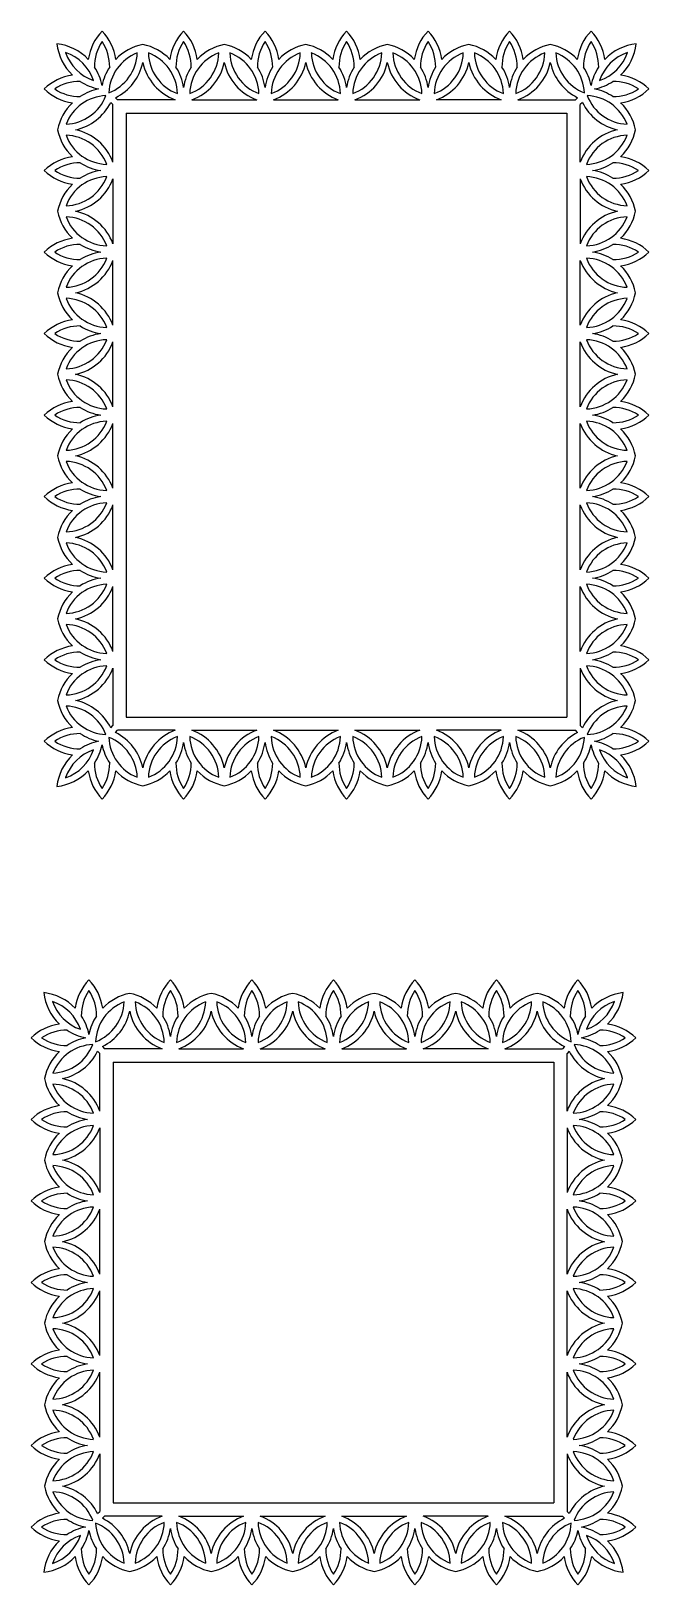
# Model space of a CAD drawing. Extents: x 890 to 1076, y -229 to 238.
import ezdxf

# ---------------------------------------------------------------- set-up
doc = ezdxf.new("R2010")
doc.units = 0
doc.layers.get('0').update_dxf_attribs({"linetype": 'CONTINUOUS'})

msp = doc.modelspace()

# ---------------------------------------------------------------- linework, layer by layer
for p, q in [((914.16, 216.45), (914.82, 215.79)), ((914.82, 198.51), (914.82, 215.79)), ((915.57, 217.87), (916.23, 217.21)), ((933.52, 217.21), (916.23, 217.21)), ((938.54, 217.21), (958, 217.21)), ((963.02, 217.21), (982.49, 217.21)), ((987.51, 217.21), (1006.97, 217.21)), ((1031.45, 217.21), (1011.99, 217.21)), ((1036.47, 217.21), (1053.76, 217.21)), ((1054.42, 217.87), (1053.76, 217.21)), ((1055.83, 216.45), (1055.17, 215.79)), ((1055.17, 198.51), (1055.17, 215.79)), ((918.81, 213.21), (918.81, 31.88)), ((918.81, 213.21), (1051.18, 213.21)), ((1051.18, 213.21), (1051.18, 31.88)), ((914.82, 193.49), (914.82, 174.02)), ((1055.17, 193.49), (1055.17, 174.02)), ((914.82, 149.54), (914.82, 169)), ((1055.17, 149.54), (1055.17, 169)), ((914.82, 125.06), (914.82, 144.52)), ((1055.17, 125.06), (1055.17, 144.52)), ((914.82, 100.57), (914.82, 120.04)), ((1055.17, 100.57), (1055.17, 120.04)), ((914.82, 76.09), (914.82, 95.55)), ((1055.17, 76.09), (1055.17, 95.55)), ((914.82, 51.6), (914.82, 71.07)), ((1055.17, 51.6), (1055.17, 71.07)), ((914.82, 46.58), (914.82, 29.3)), ((1055.17, 46.58), (1055.17, 29.3)), ((914.16, 28.64), (914.82, 29.3)), ((918.81, 31.88), (1051.18, 31.88)), ((1055.83, 28.64), (1055.17, 29.3)), ((915.57, 27.23), (916.23, 27.89)), ((933.52, 27.89), (916.23, 27.89)), ((938.54, 27.89), (958, 27.89)), ((963.02, 27.89), (982.49, 27.89)), ((987.51, 27.89), (1006.97, 27.89)), ((1031.45, 27.89), (1011.99, 27.89)), ((1036.47, 27.89), (1053.76, 27.89)), ((1054.42, 27.23), (1053.76, 27.89)), ((910.22, -68.49), (910.88, -69.15)), ((910.88, -86.44), (910.88, -69.15)), ((911.63, -67.08), (912.29, -67.74)), ((929.58, -67.74), (912.29, -67.74)), ((934.6, -67.74), (954.06, -67.74)), ((959.08, -67.74), (978.54, -67.74)), ((983.56, -67.74), (1003.03, -67.74)), ((1027.51, -67.74), (1008.05, -67.74)), ((1032.53, -67.74), (1049.82, -67.74)), ((1050.48, -67.08), (1049.82, -67.74)), ((1051.89, -68.49), (1051.23, -69.15)), ((1051.23, -86.44), (1051.23, -69.15)), ((914.87, -71.73), (914.87, -204.1)), ((914.87, -71.73), (1047.24, -71.73)), ((1047.24, -71.73), (1047.24, -204.1)), ((910.88, -91.46), (910.88, -110.92)), ((1051.23, -91.46), (1051.23, -110.92)), ((910.88, -135.41), (910.88, -115.94)), ((1051.23, -135.41), (1051.23, -115.94)), ((910.88, -159.89), (910.88, -140.42)), ((1051.23, -159.89), (1051.23, -140.42)), ((910.88, -184.37), (910.88, -164.91)), ((1051.23, -184.37), (1051.23, -164.91)), ((910.88, -189.39), (910.88, -206.68)), ((1051.23, -189.39), (1051.23, -206.68)), ((914.87, -204.1), (1047.24, -204.1)), ((910.22, -207.34), (910.88, -206.68)), ((911.63, -208.75), (912.29, -208.09)), ((929.58, -208.09), (912.29, -208.09)), ((934.6, -208.09), (954.06, -208.09)), ((959.08, -208.09), (978.54, -208.09)), ((983.56, -208.09), (1003.03, -208.09)), ((1027.51, -208.09), (1008.05, -208.09)), ((1032.53, -208.09), (1049.82, -208.09)), ((1050.48, -208.75), (1049.82, -208.09)), ((1051.89, -207.34), (1051.23, -206.68))]:
    msp.add_line(p, q)
for centre, radius, start, end in [((913.33, 235.77), 15.45, 186.4151, 226.2663), ((896.25, 218.7), 15.45, 43.7337, 83.5849), ((922.71, 227.19), 15.45, 136.2663, 171.8609), ((922.71, 227.19), 13.45, 146.1009, 180.6764), ((900.38, 227.19), 15.45, 8.1391, 43.7337), ((900.38, 227.19), 13.45, 359.3236, 33.8991), ((926.84, 218.7), 15.45, 101.3883, 136.2663), ((920.74, 218.7), 15.45, 43.7337, 78.6117), ((947.19, 227.19), 15.45, 136.2663, 171.8609), ((947.19, 227.19), 13.45, 146.1009, 180.6764), ((924.87, 227.19), 15.45, 8.1391, 43.7337), ((924.87, 227.19), 13.45, 359.3236, 33.8991), ((951.32, 218.7), 15.45, 101.3882, 136.2663), ((945.22, 218.7), 15.45, 43.7337, 78.6118), ((971.67, 227.19), 15.45, 136.2663, 171.8609), ((971.67, 227.19), 13.45, 146.1009, 180.6764), ((949.35, 227.19), 15.45, 8.1391, 43.7337), ((949.35, 227.19), 13.45, 359.3236, 33.8991), ((975.8, 218.7), 15.45, 101.3882, 136.2663), ((969.7, 218.7), 15.45, 43.7337, 78.6118), ((996.16, 227.19), 15.45, 136.2663, 171.8609), ((996.16, 227.19), 13.45, 146.1009, 180.6764), ((973.83, 227.19), 15.45, 8.1391, 43.7337), ((973.83, 227.19), 13.45, 359.3236, 33.8991), ((1000.29, 218.7), 15.45, 101.3882, 136.2663), ((994.19, 218.7), 15.45, 43.7337, 78.6118), ((1020.64, 227.19), 15.45, 136.2663, 171.8609), ((1020.64, 227.19), 13.45, 146.1009, 180.6764), ((998.32, 227.19), 15.45, 8.1391, 43.7337), ((998.32, 227.19), 13.45, 359.3236, 33.8991), ((1024.77, 218.7), 15.45, 101.3882, 136.2663), ((1018.67, 218.7), 15.45, 43.7337, 78.6118), ((1045.13, 227.19), 15.45, 136.2663, 171.8609), ((1045.13, 227.19), 13.45, 146.1009, 180.6764), ((1022.8, 227.19), 15.45, 8.1391, 43.7337), ((1022.8, 227.19), 13.45, 359.3236, 33.8991), ((1049.26, 218.7), 15.45, 101.3883, 136.2663), ((1043.16, 218.7), 15.45, 43.7337, 78.6117), ((1069.61, 227.19), 15.45, 136.2663, 171.8609), ((1069.61, 227.19), 13.45, 146.1009, 180.6764), ((1047.29, 227.19), 15.45, 8.1391, 43.7337), ((1047.29, 227.19), 13.45, 359.3236, 33.8991), ((1073.74, 218.7), 15.45, 96.4151, 136.2663), ((1056.66, 235.77), 15.45, 313.7337, 353.5849), ((896.25, 218.7), 13.45, 18.8883, 71.1117), ((913.33, 235.77), 13.45, 198.8883, 251.1117), ((926.99, 218.76), 13.45, 111.2102, 177.6007), ((908.69, 231.86), 13.45, 291.2102, 357.6007), ((938.89, 231.69), 13.45, 181.6955, 249.4936), ((920.74, 218.7), 13.45, 1.6955, 69.4936), ((933.17, 231.69), 13.45, 290.5064, 358.3045), ((951.32, 218.7), 13.45, 110.5064, 178.3045), ((945.22, 218.7), 13.45, 1.6955, 69.4936), ((963.37, 231.69), 13.45, 181.6955, 249.4936), ((957.65, 231.69), 13.45, 290.5064, 358.3045), ((975.8, 218.7), 13.45, 110.5064, 178.3045), ((987.86, 231.69), 13.45, 181.6955, 249.4936), ((969.7, 218.7), 13.45, 1.6955, 69.4936), ((982.14, 231.69), 13.45, 290.5064, 358.3045), ((1000.29, 218.7), 13.45, 110.5064, 178.3045), ((994.19, 218.7), 13.45, 1.6955, 69.4936), ((1012.34, 231.69), 13.45, 181.6955, 249.4936), ((1006.62, 231.69), 13.45, 290.5064, 358.3045), ((1024.77, 218.7), 13.45, 110.5064, 178.3045), ((1036.83, 231.69), 13.45, 181.6955, 249.4936), ((1018.67, 218.7), 13.45, 1.6955, 69.4936), ((1049.26, 218.7), 13.45, 110.5064, 178.3045), ((1031.1, 231.69), 13.45, 290.5064, 358.3045), ((1043, 218.76), 13.45, 2.3993, 68.7898), ((1061.3, 231.86), 13.45, 182.3993, 248.7898), ((1056.66, 235.77), 13.45, 288.8883, 341.1117), ((1073.74, 218.7), 13.45, 108.8883, 161.1117), ((904.84, 209.32), 15.45, 98.1391, 133.7337), ((896.4, 218.47), 15.45, 11.389, 33.6542), ((926.69, 218.47), 15.45, 146.3458, 168.611), ((908.68, 231.69), 15.45, 296.4949, 347.8645), ((938.89, 231.69), 15.45, 192.1355, 249.6576), ((920.74, 218.7), 15.45, 8.1391, 32.6464), ((951.32, 218.7), 15.45, 147.3536, 171.8609), ((933.17, 231.69), 15.45, 290.3424, 347.8648), ((963.37, 231.69), 15.45, 192.1352, 249.6576), ((945.22, 218.7), 15.45, 8.1391, 32.6464), ((975.8, 218.7), 15.45, 147.3536, 171.8609), ((957.65, 231.69), 15.45, 290.3424, 347.8648), ((987.86, 231.69), 15.45, 192.1352, 249.6576), ((969.7, 218.7), 15.45, 8.1391, 32.6464), ((1000.29, 218.7), 15.45, 147.3536, 171.8609), ((982.14, 231.69), 15.45, 290.3424, 347.8648), ((1012.34, 231.69), 15.45, 192.1352, 249.6576), ((994.19, 218.7), 15.45, 8.1391, 32.6464), ((1024.77, 218.7), 15.45, 147.3536, 171.8609), ((1006.62, 231.69), 15.45, 290.3424, 347.8648), ((1036.83, 231.69), 15.45, 192.1352, 249.6576), ((1018.67, 218.7), 15.45, 8.1391, 32.6464), ((1049.26, 218.7), 15.45, 147.3536, 171.8609), ((1031.1, 231.69), 15.45, 290.3424, 347.8645), ((1061.31, 231.69), 15.45, 192.1355, 243.5051), ((1043.3, 218.47), 15.45, 11.389, 33.6542), ((1073.59, 218.47), 15.45, 146.3458, 168.611), ((1065.16, 209.32), 15.45, 46.2663, 81.8609), ((904.84, 231.64), 15.45, 226.2663, 261.8609), ((904.84, 209.32), 13.45, 89.3236, 123.8991), ((904.84, 231.64), 13.45, 236.1009, 270.6764), ((913.56, 235.63), 15.45, 236.3458, 258.611), ((913.56, 205.34), 15.45, 101.389, 123.6542), ((1056.44, 235.63), 15.45, 281.389, 303.6542), ((1056.44, 205.34), 15.45, 56.3458, 78.611), ((1065.16, 209.32), 13.45, 56.1009, 90.6764), ((1065.16, 231.64), 13.45, 269.3236, 303.8991), ((1065.16, 231.64), 15.45, 278.1391, 313.7337), ((913.33, 205.19), 15.45, 133.7337, 168.6117), ((900.17, 223.34), 13.45, 272.3993, 338.7898), ((913.27, 205.04), 13.45, 92.3993, 158.7898), ((900.33, 223.34), 15.45, 282.1355, 333.5051), ((1069.66, 223.34), 15.45, 206.4949, 257.8645), ((1069.82, 223.34), 13.45, 201.2102, 267.6007), ((1056.72, 205.04), 13.45, 21.2102, 87.6007), ((1056.66, 205.19), 15.45, 11.3883, 46.2663), ((913.33, 211.29), 15.45, 191.3883, 226.2663), ((913.33, 211.29), 13.45, 200.5064, 268.3045), ((900.33, 193.14), 13.45, 20.5064, 88.3045), ((900.33, 193.14), 15.45, 20.3424, 77.8645), ((1069.66, 193.14), 15.45, 102.1355, 159.6576), ((1056.66, 211.29), 13.45, 271.6955, 339.4936), ((1069.66, 193.14), 13.45, 91.6955, 159.4936), ((1056.66, 211.29), 15.45, 313.7337, 348.6117), ((904.84, 184.84), 15.45, 98.1391, 133.7337), ((904.84, 207.16), 15.45, 226.2663, 261.8609), ((904.84, 184.84), 13.45, 89.3236, 123.8991), ((904.84, 207.16), 13.45, 236.1009, 270.6764), ((913.33, 211.29), 15.45, 237.3536, 261.8609), ((913.33, 180.71), 15.45, 98.1391, 122.6464), ((1056.66, 211.29), 15.45, 278.1391, 302.6464), ((1056.66, 180.71), 15.45, 57.3536, 81.8609), ((1065.16, 184.84), 13.45, 56.1009, 90.6764), ((1065.16, 207.16), 13.45, 269.3236, 303.8991), ((1065.16, 184.84), 15.45, 46.2663, 81.8609), ((1065.16, 207.16), 15.45, 278.1391, 313.7337), ((913.33, 180.71), 15.45, 133.7337, 168.6118), ((913.33, 180.71), 13.45, 91.6955, 159.4936), ((900.33, 198.86), 13.45, 271.6955, 339.4936), ((900.33, 198.86), 15.45, 282.1352, 339.6576), ((1069.66, 198.86), 15.45, 200.3424, 257.8648), ((1056.66, 180.71), 13.45, 20.5064, 88.3045), ((1069.66, 198.86), 13.45, 200.5064, 268.3045), ((1056.66, 180.71), 15.45, 11.3882, 46.2663), ((913.33, 186.81), 15.45, 191.3882, 226.2663), ((900.33, 168.65), 13.45, 20.5064, 88.3045), ((913.33, 186.81), 13.45, 200.5064, 268.3045), ((900.33, 168.65), 15.45, 20.3424, 77.8648), ((1069.66, 168.65), 15.45, 102.1352, 159.6576), ((1069.66, 168.65), 13.45, 91.6955, 159.4936), ((1056.66, 186.81), 13.45, 271.6955, 339.4936), ((1056.66, 186.81), 15.45, 313.7337, 348.6118), ((904.84, 160.35), 15.45, 98.1391, 133.7337), ((904.84, 160.35), 13.45, 89.3236, 123.8991), ((913.33, 186.81), 15.45, 237.3536, 261.8609), ((1056.66, 186.81), 15.45, 278.1391, 302.6464), ((1065.16, 160.35), 13.45, 56.1009, 90.6764), ((1065.16, 160.35), 15.45, 46.2663, 81.8609), ((904.84, 182.68), 15.45, 226.2663, 261.8609), ((904.84, 182.68), 13.45, 236.1009, 270.6764), ((900.33, 174.37), 13.45, 271.6955, 339.4936), ((913.33, 156.22), 13.45, 91.6955, 159.4936), ((900.33, 174.37), 15.45, 282.1352, 339.6576), ((913.33, 156.22), 15.45, 98.1391, 122.6464), ((1069.66, 174.37), 15.45, 200.3424, 257.8648), ((1069.66, 174.37), 13.45, 200.5064, 268.3045), ((1056.66, 156.22), 13.45, 20.5064, 88.3045), ((1056.66, 156.22), 15.45, 57.3536, 81.8609), ((1065.16, 182.68), 13.45, 269.3236, 303.8991), ((1065.16, 182.68), 15.45, 278.1391, 313.7337), ((913.33, 156.22), 15.45, 133.7337, 168.6118), ((1056.66, 156.22), 15.45, 11.3882, 46.2663), ((913.33, 162.32), 15.45, 191.3882, 226.2663), ((900.33, 144.17), 15.45, 20.3424, 77.8648), ((1069.66, 144.17), 15.45, 102.1352, 159.6576), ((1056.66, 162.32), 15.45, 313.7337, 348.6118), ((900.33, 144.17), 13.45, 20.5064, 88.3045), ((913.33, 162.32), 13.45, 200.5064, 268.3045), ((1069.66, 144.17), 13.45, 91.6955, 159.4936), ((1056.66, 162.32), 13.45, 271.6955, 339.4936), ((904.84, 135.87), 15.45, 98.1391, 133.7337), ((1065.16, 135.87), 15.45, 46.2663, 81.8609), ((904.84, 158.19), 15.45, 226.2663, 261.8609), ((904.84, 135.87), 13.45, 89.3236, 123.8991), ((904.84, 158.19), 13.45, 236.1009, 270.6764), ((913.33, 131.74), 13.45, 91.6955, 159.4936), ((900.33, 149.89), 13.45, 271.6955, 339.4936), ((913.33, 162.32), 15.45, 237.3536, 261.8609), ((913.33, 131.74), 15.45, 98.1391, 122.6464), ((1069.66, 149.89), 13.45, 200.5064, 268.3045), ((1056.66, 131.74), 13.45, 20.5064, 88.3045), ((1056.66, 162.32), 15.45, 278.1391, 302.6464), ((1056.66, 131.74), 15.45, 57.3536, 81.8609), ((1065.16, 135.87), 13.45, 56.1009, 90.6764), ((1065.16, 158.19), 13.45, 269.3236, 303.8991), ((1065.16, 158.19), 15.45, 278.1391, 313.7337), ((913.33, 131.74), 15.45, 133.7337, 168.6118), ((900.33, 149.89), 15.45, 282.1352, 339.6576), ((1069.66, 149.89), 15.45, 200.3424, 257.8648), ((1056.66, 131.74), 15.45, 11.3882, 46.2663), ((913.33, 137.84), 15.45, 191.3882, 226.2663), ((913.33, 137.84), 13.45, 200.5064, 268.3045), ((900.33, 119.69), 13.45, 20.5064, 88.3045), ((900.33, 119.69), 15.45, 20.3424, 77.8648), ((1069.66, 119.69), 15.45, 102.1352, 159.6576), ((1056.66, 137.84), 13.45, 271.6955, 339.4936), ((1069.66, 119.69), 13.45, 91.6955, 159.4936), ((1056.66, 137.84), 15.45, 313.7337, 348.6118), ((904.84, 111.38), 15.45, 98.1391, 133.7337), ((1065.16, 111.38), 15.45, 46.2663, 81.8609), ((904.84, 133.71), 15.45, 226.2663, 261.8609), ((904.84, 111.38), 13.45, 89.3236, 123.8991), ((904.84, 133.71), 13.45, 236.1009, 270.6764), ((913.33, 137.84), 15.45, 237.3536, 261.8609), ((913.33, 107.25), 15.45, 98.1391, 122.6464), ((1056.66, 137.84), 15.45, 278.1391, 302.6464), ((1056.66, 107.25), 15.45, 57.3536, 81.8609), ((1065.16, 111.38), 13.45, 56.1009, 90.6764), ((1065.16, 133.71), 13.45, 269.3236, 303.8991), ((1065.16, 133.71), 15.45, 278.1391, 313.7337), ((913.33, 107.25), 15.45, 133.7337, 168.6118), ((900.33, 125.41), 13.45, 271.6955, 339.4936), ((913.33, 107.25), 13.45, 91.6955, 159.4936), ((900.33, 125.41), 15.45, 282.1352, 339.6576), ((1069.66, 125.41), 15.45, 200.3424, 257.8648), ((1069.66, 125.41), 13.45, 200.5064, 268.3045), ((1056.66, 107.25), 13.45, 20.5064, 88.3045), ((1056.66, 107.25), 15.45, 11.3882, 46.2663), ((913.33, 113.35), 15.45, 191.3882, 226.2663), ((900.33, 95.2), 13.45, 20.5064, 88.3045), ((913.33, 113.35), 13.45, 200.5064, 268.3045), ((900.33, 95.2), 15.45, 20.3424, 77.8648), ((1069.66, 95.2), 15.45, 102.1352, 159.6576), ((1069.66, 95.2), 13.45, 91.6955, 159.4936), ((1056.66, 113.35), 13.45, 271.6955, 339.4936), ((1056.66, 113.35), 15.45, 313.7337, 348.6118), ((904.84, 86.9), 15.45, 98.1391, 133.7337), ((904.84, 109.22), 15.45, 226.2663, 261.8609), ((904.84, 86.9), 13.45, 89.3236, 123.8991), ((904.84, 109.22), 13.45, 236.1009, 270.6764), ((913.33, 113.35), 15.45, 237.3536, 261.8609), ((913.33, 82.77), 15.45, 98.1391, 122.6464), ((1056.66, 113.35), 15.45, 278.1391, 302.6464), ((1056.66, 82.77), 15.45, 57.3536, 81.8609), ((1065.16, 86.9), 13.45, 56.1009, 90.6764), ((1065.16, 109.22), 13.45, 269.3236, 303.8991), ((1065.16, 86.9), 15.45, 46.2663, 81.8609), ((1065.16, 109.22), 15.45, 278.1391, 313.7337), ((913.33, 82.77), 15.45, 133.7337, 168.6118), ((913.33, 82.77), 13.45, 91.6955, 159.4936), ((900.33, 100.92), 13.45, 271.6955, 339.4936), ((900.33, 100.92), 15.45, 282.1352, 339.6576), ((1069.66, 100.92), 15.45, 200.3424, 257.8648), ((1056.66, 82.77), 13.45, 20.5064, 88.3045), ((1069.66, 100.92), 13.45, 200.5064, 268.3045), ((1056.66, 82.77), 15.45, 11.3882, 46.2663), ((913.33, 88.87), 15.45, 191.3882, 226.2663), ((900.33, 70.72), 13.45, 20.5064, 88.3045), ((913.33, 88.87), 13.45, 200.5064, 268.3045), ((900.33, 70.72), 15.45, 20.3424, 77.8648), ((1069.66, 70.72), 15.45, 102.1352, 159.6576), ((1069.66, 70.72), 13.45, 91.6955, 159.4936), ((1056.66, 88.87), 13.45, 271.6955, 339.4936), ((1056.66, 88.87), 15.45, 313.7337, 348.6118), ((904.84, 62.42), 15.45, 98.1391, 133.7337), ((904.84, 62.42), 13.45, 89.3236, 123.8991), ((913.33, 88.87), 15.45, 237.3536, 261.8609), ((1056.66, 88.87), 15.45, 278.1391, 302.6464), ((1065.16, 62.42), 13.45, 56.1009, 90.6764), ((1065.16, 62.42), 15.45, 46.2663, 81.8609), ((904.84, 84.74), 15.45, 226.2663, 261.8609), ((904.84, 84.74), 13.45, 236.1009, 270.6764), ((900.33, 76.44), 13.45, 271.6955, 339.4936), ((913.33, 58.29), 13.45, 91.6955, 159.4936), ((900.33, 76.44), 15.45, 282.1352, 339.6576), ((913.33, 58.29), 15.45, 98.1391, 122.6464), ((1069.66, 76.44), 15.45, 200.3424, 257.8648), ((1069.66, 76.44), 13.45, 200.5064, 268.3045), ((1056.66, 58.29), 13.45, 20.5064, 88.3045), ((1056.66, 58.29), 15.45, 57.3536, 81.8609), ((1065.16, 84.74), 13.45, 269.3236, 303.8991), ((1065.16, 84.74), 15.45, 278.1391, 313.7337), ((913.33, 58.29), 15.45, 133.7337, 168.6118), ((1056.66, 58.29), 15.45, 11.3882, 46.2663), ((913.33, 64.39), 15.45, 191.3882, 226.2663), ((900.33, 46.23), 15.45, 20.3424, 77.8648), ((1069.66, 46.23), 15.45, 102.1352, 159.6576), ((1056.66, 64.39), 15.45, 313.7337, 348.6118), ((913.33, 64.39), 13.45, 200.5064, 268.3045), ((900.33, 46.23), 13.45, 20.5064, 88.3045), ((1056.66, 64.39), 13.45, 271.6955, 339.4936), ((1069.66, 46.23), 13.45, 91.6955, 159.4936), ((904.84, 37.93), 15.45, 98.1391, 133.7337), ((904.84, 37.93), 13.45, 89.3236, 123.8991), ((913.33, 64.39), 15.45, 237.3536, 261.8609), ((1056.66, 64.39), 15.45, 278.1391, 302.6464), ((1065.16, 37.93), 13.45, 56.1009, 90.6764), ((1065.16, 37.93), 15.45, 46.2663, 81.8609), ((904.84, 60.26), 15.45, 226.2663, 261.8609), ((904.84, 60.26), 13.45, 236.1009, 270.6764), ((913.33, 33.8), 13.45, 91.6955, 159.4936), ((900.33, 51.95), 13.45, 271.6955, 339.4936), ((913.33, 33.8), 15.45, 98.1391, 122.6464), ((1056.66, 33.8), 13.45, 20.5064, 88.3045), ((1069.66, 51.95), 13.45, 200.5064, 268.3045), ((1056.66, 33.8), 15.45, 57.3536, 81.8609), ((1065.16, 60.26), 13.45, 269.3236, 303.8991), ((1065.16, 60.26), 15.45, 278.1391, 313.7337), ((913.33, 33.8), 15.45, 133.7337, 168.6117), ((900.33, 51.95), 15.45, 282.1355, 339.6576), ((1069.66, 51.95), 15.45, 200.3424, 257.8645), ((1056.66, 33.8), 15.45, 11.3883, 46.2663), ((913.33, 39.9), 15.45, 191.3883, 226.2663), ((900.17, 21.75), 13.45, 21.2102, 87.6007), ((913.27, 40.06), 13.45, 201.2102, 267.6007), ((900.33, 21.75), 15.45, 26.4949, 77.8645), ((1069.66, 21.75), 15.45, 102.1355, 153.5051), ((1069.82, 21.75), 13.45, 92.3993, 158.7898), ((1056.72, 40.06), 13.45, 272.3993, 338.7898), ((1056.66, 39.9), 15.45, 313.7337, 348.6117), ((904.84, 13.45), 15.45, 98.1391, 133.7337), ((1065.16, 13.45), 15.45, 46.2663, 81.8609), ((904.84, 35.77), 15.45, 226.2663, 261.8609), ((904.84, 13.45), 13.45, 89.3236, 123.8991), ((904.84, 35.77), 13.45, 236.1009, 270.6764), ((913.56, 39.75), 15.45, 236.3458, 258.611), ((913.56, 9.47), 15.45, 101.389, 123.6542), ((896.4, 26.62), 15.45, 326.3458, 348.611), ((926.69, 26.62), 15.45, 191.389, 213.6542), ((926.99, 26.34), 13.45, 182.3993, 248.7898), ((908.69, 13.24), 13.45, 2.3993, 68.7898), ((908.68, 13.4), 15.45, 12.1355, 63.5051), ((938.89, 13.4), 15.45, 110.3424, 167.8645), ((938.89, 13.4), 13.45, 110.5064, 178.3045), ((920.74, 26.39), 13.45, 290.5064, 358.3045), ((920.74, 26.39), 15.45, 327.3536, 351.8609), ((951.32, 26.39), 15.45, 188.1391, 212.6464), ((933.17, 13.4), 13.45, 1.6955, 69.4936), ((951.32, 26.39), 13.45, 181.6955, 249.4936), ((933.17, 13.4), 15.45, 12.1352, 69.6576), ((963.37, 13.4), 15.45, 110.3424, 167.8648), ((963.37, 13.4), 13.45, 110.5064, 178.3045), ((945.22, 26.39), 13.45, 290.5064, 358.3045), ((945.22, 26.39), 15.45, 327.3536, 351.8609), ((975.8, 26.39), 15.45, 188.1391, 212.6464), ((957.65, 13.4), 13.45, 1.6955, 69.4936), ((975.8, 26.39), 13.45, 181.6955, 249.4936), ((957.65, 13.4), 15.45, 12.1352, 69.6576), ((987.86, 13.4), 15.45, 110.3424, 167.8648), ((987.86, 13.4), 13.45, 110.5064, 178.3045), ((969.7, 26.39), 13.45, 290.5064, 358.3045), ((969.7, 26.39), 15.45, 327.3536, 351.8609), ((1000.29, 26.39), 15.45, 188.1391, 212.6464), ((982.14, 13.4), 13.45, 1.6955, 69.4936), ((1000.29, 26.39), 13.45, 181.6955, 249.4936), ((982.14, 13.4), 15.45, 12.1352, 69.6576), ((1012.34, 13.4), 15.45, 110.3424, 167.8648), ((994.19, 26.39), 13.45, 290.5064, 358.3045), ((1012.34, 13.4), 13.45, 110.5064, 178.3045), ((994.19, 26.39), 15.45, 327.3536, 351.8609), ((1024.77, 26.39), 15.45, 188.1391, 212.6464), ((1006.62, 13.4), 13.45, 1.6955, 69.4936), ((1024.77, 26.39), 13.45, 181.6955, 249.4936), ((1006.62, 13.4), 15.45, 12.1352, 69.6576), ((1036.83, 13.4), 15.45, 110.3424, 167.8648), ((1036.83, 13.4), 13.45, 110.5064, 178.3045), ((1018.67, 26.39), 13.45, 290.5064, 358.3045), ((1018.67, 26.39), 15.45, 327.3536, 351.8609), ((1049.26, 26.39), 15.45, 188.1391, 212.6464), ((1031.1, 13.4), 13.45, 1.6955, 69.4936), ((1049.26, 26.39), 13.45, 181.6955, 249.4936), ((1031.1, 13.4), 15.45, 12.1355, 69.6576), ((1061.31, 13.4), 15.45, 116.4949, 167.8645), ((1061.3, 13.24), 13.45, 111.2102, 177.6007), ((1043, 26.34), 13.45, 291.2102, 357.6007), ((1043.3, 26.62), 15.45, 326.3458, 348.611), ((1073.59, 26.62), 15.45, 191.389, 213.6542), ((1056.44, 39.75), 15.45, 281.389, 303.6542), ((1056.44, 9.47), 15.45, 56.3458, 78.611), ((1065.16, 13.45), 13.45, 56.1009, 90.6764), ((1065.16, 35.77), 13.45, 269.3236, 303.8991), ((1065.16, 35.77), 15.45, 278.1391, 313.7337), ((913.33, 9.32), 15.45, 133.7337, 173.5849), ((896.25, 26.39), 13.45, 288.8883, 341.1117), ((913.33, 9.32), 13.45, 108.8883, 161.1117), ((1056.66, 9.32), 13.45, 18.8883, 71.1117), ((1073.74, 26.39), 13.45, 198.8883, 251.1117), ((1056.66, 9.32), 15.45, 6.4151, 46.2663), ((896.25, 26.39), 15.45, 276.4151, 316.2663), ((922.71, 17.9), 15.45, 188.1391, 223.7337), ((922.71, 17.9), 13.45, 179.3236, 213.8991), ((900.38, 17.9), 13.45, 326.1009, 0.6764), ((900.38, 17.9), 15.45, 316.2663, 351.8609), ((926.84, 26.39), 15.45, 223.7337, 258.6117), ((920.74, 26.39), 15.45, 281.3883, 316.2663), ((947.19, 17.9), 15.45, 188.1391, 223.7337), ((947.19, 17.9), 13.45, 179.3236, 213.8991), ((924.87, 17.9), 13.45, 326.1009, 0.6764), ((924.87, 17.9), 15.45, 316.2663, 351.8609), ((951.32, 26.39), 15.45, 223.7337, 258.6118), ((945.22, 26.39), 15.45, 281.3882, 316.2663), ((971.67, 17.9), 15.45, 188.1391, 223.7337), ((971.67, 17.9), 13.45, 179.3236, 213.8991), ((949.35, 17.9), 13.45, 326.1009, 0.6764), ((949.35, 17.9), 15.45, 316.2663, 351.8609), ((975.8, 26.39), 15.45, 223.7337, 258.6118), ((969.7, 26.39), 15.45, 281.3882, 316.2663), ((996.16, 17.9), 15.45, 188.1391, 223.7337), ((996.16, 17.9), 13.45, 179.3236, 213.8991), ((973.83, 17.9), 13.45, 326.1009, 0.6764), ((973.83, 17.9), 15.45, 316.2663, 351.8609), ((1000.29, 26.39), 15.45, 223.7337, 258.6118), ((994.19, 26.39), 15.45, 281.3882, 316.2663), ((1020.64, 17.9), 15.45, 188.1391, 223.7337), ((1020.64, 17.9), 13.45, 179.3236, 213.8991), ((998.32, 17.9), 13.45, 326.1009, 0.6764), ((998.32, 17.9), 15.45, 316.2663, 351.8609), ((1024.77, 26.39), 15.45, 223.7337, 258.6118), ((1018.67, 26.39), 15.45, 281.3882, 316.2663), ((1045.13, 17.9), 15.45, 188.1391, 223.7337), ((1045.13, 17.9), 13.45, 179.3236, 213.8991), ((1022.8, 17.9), 13.45, 326.1009, 0.6764), ((1022.8, 17.9), 15.45, 316.2663, 351.8609), ((1049.26, 26.39), 15.45, 223.7337, 258.6117), ((1043.16, 26.39), 15.45, 281.3883, 316.2663), ((1069.61, 17.9), 15.45, 188.1391, 223.7337), ((1069.61, 17.9), 13.45, 179.3236, 213.8991), ((1047.29, 17.9), 13.45, 326.1009, 0.6764), ((1047.29, 17.9), 15.45, 316.2663, 351.8609), ((1073.74, 26.39), 15.45, 223.7337, 263.5849), ((892.31, -66.25), 15.45, 43.7337, 83.5849), ((909.39, -49.17), 15.45, 186.4151, 226.2663), ((918.76, -57.75), 15.45, 136.2663, 171.8609), ((918.76, -57.75), 13.45, 146.1009, 180.6764), ((896.44, -57.75), 15.45, 8.1391, 43.7337), ((896.44, -57.75), 13.45, 359.3236, 33.8991), ((922.89, -66.25), 15.45, 101.3883, 136.2663), ((916.79, -66.25), 15.45, 43.7337, 78.6117), ((943.25, -57.75), 15.45, 136.2663, 171.8609), ((943.25, -57.75), 13.45, 146.1009, 180.6764), ((920.92, -57.75), 15.45, 8.1391, 43.7337), ((920.92, -57.75), 13.45, 359.3236, 33.8991), ((947.38, -66.25), 15.45, 101.3882, 136.2663), ((941.28, -66.25), 15.45, 43.7337, 78.6118), ((967.73, -57.75), 15.45, 136.2663, 171.8609), ((967.73, -57.75), 13.45, 146.1009, 180.6764), ((945.41, -57.75), 15.45, 8.1391, 43.7337), ((945.41, -57.75), 13.45, 359.3236, 33.8991), ((971.86, -66.25), 15.45, 101.3882, 136.2663), ((965.76, -66.25), 15.45, 43.7337, 78.6118), ((992.22, -57.75), 15.45, 136.2663, 171.8609), ((992.22, -57.75), 13.45, 146.1009, 180.6764), ((969.89, -57.75), 15.45, 8.1391, 43.7337), ((969.89, -57.75), 13.45, 359.3236, 33.8991), ((996.35, -66.25), 15.45, 101.3882, 136.2663), ((990.25, -66.25), 15.45, 43.7337, 78.6118), ((1016.7, -57.75), 15.45, 136.2663, 171.8609), ((1016.7, -57.75), 13.45, 146.1009, 180.6764), ((994.38, -57.75), 15.45, 8.1391, 43.7337), ((994.38, -57.75), 13.45, 359.3236, 33.8991), ((1020.83, -66.25), 15.45, 101.3882, 136.2663), ((1014.73, -66.25), 15.45, 43.7337, 78.6118), ((1041.18, -57.75), 15.45, 136.2663, 171.8609), ((1041.18, -57.75), 13.45, 146.1009, 180.6764), ((1018.86, -57.75), 15.45, 8.1391, 43.7337), ((1018.86, -57.75), 13.45, 359.3236, 33.8991), ((1045.31, -66.25), 15.45, 101.3883, 136.2663), ((1039.21, -66.25), 15.45, 43.7337, 78.6117), ((1065.67, -57.75), 15.45, 136.2663, 171.8609), ((1065.67, -57.75), 13.45, 146.1009, 180.6764), ((1043.34, -57.75), 15.45, 8.1391, 43.7337), ((1043.34, -57.75), 13.45, 359.3236, 33.8991), ((1069.8, -66.25), 15.45, 96.4151, 136.2663), ((1052.72, -49.17), 15.45, 313.7337, 353.5849), ((909.39, -49.17), 13.45, 198.8883, 251.1117), ((892.31, -66.25), 13.45, 18.8883, 71.1117), ((904.75, -53.09), 13.45, 291.2102, 357.6007), ((923.05, -66.19), 13.45, 111.2102, 177.6007), ((934.95, -53.25), 13.45, 181.6955, 249.4936), ((916.79, -66.25), 13.45, 1.6955, 69.4936), ((947.38, -66.25), 13.45, 110.5064, 178.3045), ((929.23, -53.25), 13.45, 290.5064, 358.3045), ((959.43, -53.25), 13.45, 181.6955, 249.4936), ((941.28, -66.25), 13.45, 1.6955, 69.4936), ((971.86, -66.25), 13.45, 110.5064, 178.3045), ((953.71, -53.25), 13.45, 290.5064, 358.3045), ((965.76, -66.25), 13.45, 1.6955, 69.4936), ((983.92, -53.25), 13.45, 181.6955, 249.4936), ((996.35, -66.25), 13.45, 110.5064, 178.3045), ((978.19, -53.25), 13.45, 290.5064, 358.3045), ((1008.4, -53.25), 13.45, 181.6955, 249.4936), ((990.25, -66.25), 13.45, 1.6955, 69.4936), ((1002.68, -53.25), 13.45, 290.5064, 358.3045), ((1020.83, -66.25), 13.45, 110.5064, 178.3045), ((1032.88, -53.25), 13.45, 181.6955, 249.4936), ((1014.73, -66.25), 13.45, 1.6955, 69.4936), ((1045.31, -66.25), 13.45, 110.5064, 178.3045), ((1027.16, -53.25), 13.45, 290.5064, 358.3045), ((1039.06, -66.19), 13.45, 2.3993, 68.7898), ((1057.36, -53.09), 13.45, 182.3993, 248.7898), ((1052.72, -49.17), 13.45, 288.8883, 341.1117), ((1069.8, -66.25), 13.45, 108.8883, 161.1117), ((900.89, -75.62), 15.45, 98.1391, 133.7337), ((892.46, -66.47), 15.45, 11.389, 33.6542), ((922.75, -66.47), 15.45, 146.3458, 168.611), ((904.74, -53.25), 15.45, 296.4949, 347.8645), ((934.95, -53.25), 15.45, 192.1355, 249.6576), ((916.79, -66.25), 15.45, 8.1391, 32.6464), ((947.38, -66.25), 15.45, 147.3536, 171.8609), ((929.23, -53.25), 15.45, 290.3424, 347.8648), ((959.43, -53.25), 15.45, 192.1352, 249.6576), ((941.28, -66.25), 15.45, 8.1391, 32.6464), ((971.86, -66.25), 15.45, 147.3536, 171.8609), ((953.71, -53.25), 15.45, 290.3424, 347.8648), ((983.92, -53.25), 15.45, 192.1352, 249.6576), ((965.76, -66.25), 15.45, 8.1391, 32.6464), ((996.35, -66.25), 15.45, 147.3536, 171.8609), ((978.19, -53.25), 15.45, 290.3424, 347.8648), ((1008.4, -53.25), 15.45, 192.1352, 249.6576), ((990.25, -66.25), 15.45, 8.1391, 32.6464), ((1020.83, -66.25), 15.45, 147.3536, 171.8609), ((1002.68, -53.25), 15.45, 290.3424, 347.8648), ((1032.88, -53.25), 15.45, 192.1352, 249.6576), ((1014.73, -66.25), 15.45, 8.1391, 32.6464), ((1045.31, -66.25), 15.45, 147.3536, 171.8609), ((1027.16, -53.25), 15.45, 290.3424, 347.8645), ((1057.37, -53.25), 15.45, 192.1355, 243.5051), ((1039.36, -66.47), 15.45, 11.389, 33.6542), ((1069.65, -66.47), 15.45, 146.3458, 168.611), ((1061.21, -75.62), 15.45, 46.2663, 81.8609), ((900.89, -53.3), 15.45, 226.2663, 261.8609), ((900.89, -75.62), 13.45, 89.3236, 123.8991), ((900.89, -53.3), 13.45, 236.1009, 270.6764), ((909.61, -49.32), 15.45, 236.3458, 258.611), ((909.61, -79.61), 15.45, 101.389, 123.6542), ((1052.49, -49.32), 15.45, 281.389, 303.6542), ((1052.49, -79.61), 15.45, 56.3458, 78.611), ((1061.21, -75.62), 13.45, 56.1009, 90.6764), ((1061.21, -53.3), 13.45, 269.3236, 303.8991), ((1061.21, -53.3), 15.45, 278.1391, 313.7337), ((909.39, -79.75), 15.45, 133.7337, 168.6117), ((909.33, -79.91), 13.45, 92.3993, 158.7898), ((896.23, -61.61), 13.45, 272.3993, 338.7898), ((896.39, -61.6), 15.45, 282.1355, 333.5051), ((1065.72, -61.6), 15.45, 206.4949, 257.8645), ((1065.88, -61.61), 13.45, 201.2102, 267.6007), ((1052.78, -79.91), 13.45, 21.2102, 87.6007), ((1052.72, -79.75), 15.45, 11.3883, 46.2663), ((909.39, -73.65), 15.45, 191.3883, 226.2663), ((896.39, -91.81), 13.45, 20.5064, 88.3045), ((909.39, -73.65), 13.45, 200.5064, 268.3045), ((896.39, -91.81), 15.45, 20.3424, 77.8645), ((1065.72, -91.81), 15.45, 102.1355, 159.6576), ((1052.72, -73.65), 13.45, 271.6955, 339.4936), ((1065.72, -91.81), 13.45, 91.6955, 159.4936), ((1052.72, -73.65), 15.45, 313.7337, 348.6117), ((900.89, -100.11), 15.45, 98.1391, 133.7337), ((900.89, -100.11), 13.45, 89.3236, 123.8991), ((909.39, -73.65), 15.45, 237.3536, 261.8609), ((1052.72, -73.65), 15.45, 278.1391, 302.6464), ((1061.21, -100.11), 13.45, 56.1009, 90.6764), ((1061.21, -100.11), 15.45, 46.2663, 81.8609), ((900.89, -77.78), 15.45, 226.2663, 261.8609), ((900.89, -77.78), 13.45, 236.1009, 270.6764), ((909.39, -104.24), 15.45, 133.7337, 168.6118), ((909.39, -104.24), 13.45, 91.6955, 159.4936), ((896.39, -86.09), 13.45, 271.6955, 339.4936), ((896.39, -86.09), 15.45, 282.1352, 339.6576), ((909.39, -104.24), 15.45, 98.1391, 122.6464), ((1065.72, -86.09), 15.45, 200.3424, 257.8648), ((1065.72, -86.09), 13.45, 200.5064, 268.3045), ((1052.72, -104.24), 13.45, 20.5064, 88.3045), ((1052.72, -104.24), 15.45, 57.3536, 81.8609), ((1061.21, -77.78), 13.45, 269.3236, 303.8991), ((1061.21, -77.78), 15.45, 278.1391, 313.7337), ((1052.72, -104.24), 15.45, 11.3882, 46.2663), ((909.39, -98.14), 15.45, 191.3882, 226.2663), ((896.39, -116.29), 15.45, 20.3424, 77.8648), ((1065.72, -116.29), 15.45, 102.1352, 159.6576), ((1052.72, -98.14), 15.45, 313.7337, 348.6118), ((909.39, -98.14), 13.45, 200.5064, 268.3045), ((896.39, -116.29), 13.45, 20.5064, 88.3045), ((1065.72, -116.29), 13.45, 91.6955, 159.4936), ((1052.72, -98.14), 13.45, 271.6955, 339.4936), ((900.89, -124.59), 15.45, 98.1391, 133.7337), ((900.89, -124.59), 13.45, 89.3236, 123.8991), ((909.39, -98.14), 15.45, 237.3536, 261.8609), ((1052.72, -98.14), 15.45, 278.1391, 302.6464), ((1061.21, -124.59), 13.45, 56.1009, 90.6764), ((1061.21, -124.59), 15.45, 46.2663, 81.8609), ((900.89, -102.27), 15.45, 226.2663, 261.8609), ((900.89, -102.27), 13.45, 236.1009, 270.6764), ((909.39, -128.72), 13.45, 91.6955, 159.4936), ((896.39, -110.57), 13.45, 271.6955, 339.4936), ((896.39, -110.57), 15.45, 282.1352, 339.6576), ((909.39, -128.72), 15.45, 98.1391, 122.6464), ((1065.72, -110.57), 15.45, 200.3424, 257.8648), ((1065.72, -110.57), 13.45, 200.5064, 268.3045), ((1052.72, -128.72), 13.45, 20.5064, 88.3045), ((1052.72, -128.72), 15.45, 57.3536, 81.8609), ((1061.21, -102.27), 13.45, 269.3236, 303.8991), ((1061.21, -102.27), 15.45, 278.1391, 313.7337), ((909.39, -128.72), 15.45, 133.7337, 168.6118), ((1052.72, -128.72), 15.45, 11.3882, 46.2663), ((909.39, -122.62), 15.45, 191.3882, 226.2663), ((896.39, -140.78), 15.45, 20.3424, 77.8648), ((1065.72, -140.78), 15.45, 102.1352, 159.6576), ((1052.72, -122.62), 15.45, 313.7337, 348.6118), ((896.39, -140.78), 13.45, 20.5064, 88.3045), ((909.39, -122.62), 13.45, 200.5064, 268.3045), ((1052.72, -122.62), 13.45, 271.6955, 339.4936), ((1065.72, -140.78), 13.45, 91.6955, 159.4936), ((900.89, -149.08), 15.45, 98.1391, 133.7337), ((1061.21, -149.08), 15.45, 46.2663, 81.8609), ((900.89, -126.75), 15.45, 226.2663, 261.8609), ((900.89, -149.08), 13.45, 89.3236, 123.8991), ((900.89, -126.75), 13.45, 236.1009, 270.6764), ((896.39, -135.05), 13.45, 271.6955, 339.4936), ((909.39, -153.21), 13.45, 91.6955, 159.4936), ((909.39, -122.62), 15.45, 237.3536, 261.8609), ((909.39, -153.21), 15.45, 98.1391, 122.6464), ((1065.72, -135.05), 13.45, 200.5064, 268.3045), ((1052.72, -153.21), 13.45, 20.5064, 88.3045), ((1052.72, -122.62), 15.45, 278.1391, 302.6464), ((1052.72, -153.21), 15.45, 57.3536, 81.8609), ((1061.21, -149.08), 13.45, 56.1009, 90.6764), ((1061.21, -126.75), 13.45, 269.3236, 303.8991), ((1061.21, -126.75), 15.45, 278.1391, 313.7337), ((909.39, -153.21), 15.45, 133.7337, 168.6118), ((896.39, -135.05), 15.45, 282.1352, 339.6576), ((1065.72, -135.05), 15.45, 200.3424, 257.8648), ((1052.72, -153.21), 15.45, 11.3882, 46.2663), ((909.39, -147.11), 15.45, 191.3882, 226.2663), ((896.39, -165.26), 13.45, 20.5064, 88.3045), ((909.39, -147.11), 13.45, 200.5064, 268.3045), ((896.39, -165.26), 15.45, 20.3424, 77.8648), ((1065.72, -165.26), 15.45, 102.1352, 159.6576), ((1052.72, -147.11), 13.45, 271.6955, 339.4936), ((1065.72, -165.26), 13.45, 91.6955, 159.4936), ((1052.72, -147.11), 15.45, 313.7337, 348.6118), ((900.89, -173.56), 15.45, 98.1391, 133.7337), ((1061.21, -173.56), 15.45, 46.2663, 81.8609), ((900.89, -151.24), 15.45, 226.2663, 261.8609), ((900.89, -173.56), 13.45, 89.3236, 123.8991), ((900.89, -151.24), 13.45, 236.1009, 270.6764), ((909.39, -147.11), 15.45, 237.3536, 261.8609), ((909.39, -177.69), 15.45, 98.1391, 122.6464), ((1052.72, -147.11), 15.45, 278.1391, 302.6464), ((1052.72, -177.69), 15.45, 57.3536, 81.8609), ((1061.21, -173.56), 13.45, 56.1009, 90.6764), ((1061.21, -151.24), 13.45, 269.3236, 303.8991), ((1061.21, -151.24), 15.45, 278.1391, 313.7337), ((909.39, -177.69), 15.45, 133.7337, 168.6118), ((896.39, -159.54), 13.45, 271.6955, 339.4936), ((909.39, -177.69), 13.45, 91.6955, 159.4936), ((896.39, -159.54), 15.45, 282.1352, 339.6576), ((1065.72, -159.54), 15.45, 200.3424, 257.8648), ((1052.72, -177.69), 13.45, 20.5064, 88.3045), ((1065.72, -159.54), 13.45, 200.5064, 268.3045), ((1052.72, -177.69), 15.45, 11.3882, 46.2663), ((909.39, -171.59), 15.45, 191.3882, 226.2663), ((909.39, -171.59), 13.45, 200.5064, 268.3045), ((896.39, -189.74), 13.45, 20.5064, 88.3045), ((896.39, -189.74), 15.45, 20.3424, 77.8648), ((1065.72, -189.74), 15.45, 102.1352, 159.6576), ((1065.72, -189.74), 13.45, 91.6955, 159.4936), ((1052.72, -171.59), 13.45, 271.6955, 339.4936), ((1052.72, -171.59), 15.45, 313.7337, 348.6118), ((900.89, -198.04), 15.45, 98.1391, 133.7337), ((900.89, -198.04), 13.45, 89.3236, 123.8991), ((909.39, -171.59), 15.45, 237.3536, 261.8609), ((1052.72, -171.59), 15.45, 278.1391, 302.6464), ((1061.21, -198.04), 13.45, 56.1009, 90.6764), ((1061.21, -198.04), 15.45, 46.2663, 81.8609), ((900.89, -175.72), 15.45, 226.2663, 261.8609), ((900.89, -175.72), 13.45, 236.1009, 270.6764), ((909.39, -202.18), 15.45, 133.7337, 168.6117), ((896.39, -184.02), 13.45, 271.6955, 339.4936), ((909.39, -202.18), 13.45, 91.6955, 159.4936), ((896.39, -184.02), 15.45, 282.1355, 339.6576), ((909.39, -202.18), 15.45, 98.1391, 122.6464), ((1065.72, -184.02), 15.45, 200.3424, 257.8645), ((1052.72, -202.18), 13.45, 20.5064, 88.3045), ((1065.72, -184.02), 13.45, 200.5064, 268.3045), ((1052.72, -202.18), 15.45, 57.3536, 81.8609), ((1061.21, -175.72), 13.45, 269.3236, 303.8991), ((1061.21, -175.72), 15.45, 278.1391, 313.7337), ((1052.72, -202.18), 15.45, 11.3883, 46.2663), ((909.39, -196.07), 15.45, 191.3883, 226.2663), ((896.39, -214.23), 15.45, 26.4949, 77.8645), ((1065.72, -214.23), 15.45, 102.1355, 153.5051), ((1052.72, -196.07), 15.45, 313.7337, 348.6117), ((909.33, -195.92), 13.45, 201.2102, 267.6007), ((896.23, -214.22), 13.45, 21.2102, 87.6007), ((1052.78, -195.92), 13.45, 272.3993, 338.7898), ((1065.88, -214.22), 13.45, 92.3993, 158.7898), ((900.89, -222.53), 15.45, 98.1391, 133.7337), ((900.89, -222.53), 13.45, 89.3236, 123.8991), ((909.61, -196.22), 15.45, 236.3458, 258.611), ((904.74, -222.58), 15.45, 12.1355, 63.5051), ((934.95, -222.58), 15.45, 110.3424, 167.8645), ((916.79, -209.58), 13.45, 290.5064, 358.3045), ((934.95, -222.58), 13.45, 110.5064, 178.3045), ((929.23, -222.58), 13.45, 1.6955, 69.4936), ((947.38, -209.58), 13.45, 181.6955, 249.4936), ((929.23, -222.58), 15.45, 12.1352, 69.6576), ((959.43, -222.58), 15.45, 110.3424, 167.8648), ((941.28, -209.58), 13.45, 290.5064, 358.3045), ((959.43, -222.58), 13.45, 110.5064, 178.3045), ((971.86, -209.58), 13.45, 181.6955, 249.4936), ((953.71, -222.58), 13.45, 1.6955, 69.4936), ((953.71, -222.58), 15.45, 12.1352, 69.6576), ((983.92, -222.58), 15.45, 110.3424, 167.8648), ((983.92, -222.58), 13.45, 110.5064, 178.3045), ((965.76, -209.58), 13.45, 290.5064, 358.3045), ((978.19, -222.58), 13.45, 1.6955, 69.4936), ((996.35, -209.58), 13.45, 181.6955, 249.4936), ((978.19, -222.58), 15.45, 12.1352, 69.6576), ((1008.4, -222.58), 15.45, 110.3424, 167.8648), ((990.25, -209.58), 13.45, 290.5064, 358.3045), ((1008.4, -222.58), 13.45, 110.5064, 178.3045), ((1020.83, -209.58), 13.45, 181.6955, 249.4936), ((1002.68, -222.58), 13.45, 1.6955, 69.4936), ((1002.68, -222.58), 15.45, 12.1352, 69.6576), ((1032.88, -222.58), 15.45, 110.3424, 167.8648), ((1014.73, -209.58), 13.45, 290.5064, 358.3045), ((1032.88, -222.58), 13.45, 110.5064, 178.3045), ((1027.16, -222.58), 13.45, 1.6955, 69.4936), ((1045.31, -209.58), 13.45, 181.6955, 249.4936), ((1027.16, -222.58), 15.45, 12.1355, 69.6576), ((1057.37, -222.58), 15.45, 116.4949, 167.8645), ((1052.49, -196.22), 15.45, 281.389, 303.6542), ((1061.21, -222.53), 13.45, 56.1009, 90.6764), ((1061.21, -222.53), 15.45, 46.2663, 81.8609), ((900.89, -200.2), 15.45, 226.2663, 261.8609), ((900.89, -200.2), 13.45, 236.1009, 270.6764), ((892.31, -209.58), 13.45, 288.8883, 341.1117), ((909.39, -226.66), 13.45, 108.8883, 161.1117), ((909.61, -226.51), 15.45, 101.389, 123.6542), ((892.46, -209.35), 15.45, 326.3458, 348.611), ((922.75, -209.35), 15.45, 191.389, 213.6542), ((923.05, -209.64), 13.45, 182.3993, 248.7898), ((904.75, -222.74), 13.45, 2.3993, 68.7898), ((916.79, -209.58), 15.45, 327.3536, 351.8609), ((947.38, -209.58), 15.45, 188.1391, 212.6464), ((941.28, -209.58), 15.45, 327.3536, 351.8609), ((971.86, -209.58), 15.45, 188.1391, 212.6464), ((965.76, -209.58), 15.45, 327.3536, 351.8609), ((996.35, -209.58), 15.45, 188.1391, 212.6464), ((990.25, -209.58), 15.45, 327.3536, 351.8609), ((1020.83, -209.58), 15.45, 188.1391, 212.6464), ((1014.73, -209.58), 15.45, 327.3536, 351.8609), ((1045.31, -209.58), 15.45, 188.1391, 212.6464), ((1057.36, -222.74), 13.45, 111.2102, 177.6007), ((1039.06, -209.64), 13.45, 291.2102, 357.6007), ((1039.36, -209.35), 15.45, 326.3458, 348.611), ((1069.65, -209.35), 15.45, 191.389, 213.6542), ((1052.49, -226.51), 15.45, 56.3458, 78.611), ((1069.8, -209.58), 13.45, 198.8883, 251.1117), ((1052.72, -226.66), 13.45, 18.8883, 71.1117), ((1061.21, -200.2), 13.45, 269.3236, 303.8991), ((1061.21, -200.2), 15.45, 278.1391, 313.7337), ((909.39, -226.66), 15.45, 133.7337, 173.5849), ((918.76, -218.07), 13.45, 179.3236, 213.8991), ((896.44, -218.07), 13.45, 326.1009, 0.6764), ((943.25, -218.07), 13.45, 179.3236, 213.8991), ((920.92, -218.07), 13.45, 326.1009, 0.6764), ((967.73, -218.07), 13.45, 179.3236, 213.8991), ((945.41, -218.07), 13.45, 326.1009, 0.6764), ((992.22, -218.07), 13.45, 179.3236, 213.8991), ((969.89, -218.07), 13.45, 326.1009, 0.6764), ((1016.7, -218.07), 13.45, 179.3236, 213.8991), ((994.38, -218.07), 13.45, 326.1009, 0.6764), ((1041.18, -218.07), 13.45, 179.3236, 213.8991), ((1018.86, -218.07), 13.45, 326.1009, 0.6764), ((1065.67, -218.07), 13.45, 179.3236, 213.8991), ((1043.34, -218.07), 13.45, 326.1009, 0.6764), ((1052.72, -226.66), 15.45, 6.4151, 46.2663), ((892.31, -209.58), 15.45, 276.4151, 316.2663), ((918.76, -218.07), 15.45, 188.1391, 223.7337), ((896.44, -218.07), 15.45, 316.2663, 351.8609), ((922.89, -209.58), 15.45, 223.7337, 258.6117), ((916.79, -209.58), 15.45, 281.3883, 316.2663), ((943.25, -218.07), 15.45, 188.1391, 223.7337), ((920.92, -218.07), 15.45, 316.2663, 351.8609), ((947.38, -209.58), 15.45, 223.7337, 258.6118), ((941.28, -209.58), 15.45, 281.3882, 316.2663), ((967.73, -218.07), 15.45, 188.1391, 223.7337), ((945.41, -218.07), 15.45, 316.2663, 351.8609), ((971.86, -209.58), 15.45, 223.7337, 258.6118), ((965.76, -209.58), 15.45, 281.3882, 316.2663), ((992.22, -218.07), 15.45, 188.1391, 223.7337), ((969.89, -218.07), 15.45, 316.2663, 351.8609), ((996.35, -209.58), 15.45, 223.7337, 258.6118), ((990.25, -209.58), 15.45, 281.3882, 316.2663), ((1016.7, -218.07), 15.45, 188.1391, 223.7337), ((994.38, -218.07), 15.45, 316.2663, 351.8609), ((1020.83, -209.58), 15.45, 223.7337, 258.6118), ((1014.73, -209.58), 15.45, 281.3882, 316.2663), ((1041.18, -218.07), 15.45, 188.1391, 223.7337), ((1018.86, -218.07), 15.45, 316.2663, 351.8609), ((1045.31, -209.58), 15.45, 223.7337, 258.6117), ((1039.21, -209.58), 15.45, 281.3883, 316.2663), ((1065.67, -218.07), 15.45, 188.1391, 223.7337), ((1043.34, -218.07), 15.45, 316.2663, 351.8609), ((1069.8, -209.58), 15.45, 223.7337, 263.5849)]:
    msp.add_arc(centre, radius, start, end)

doc.saveas('drawing.dxf')
